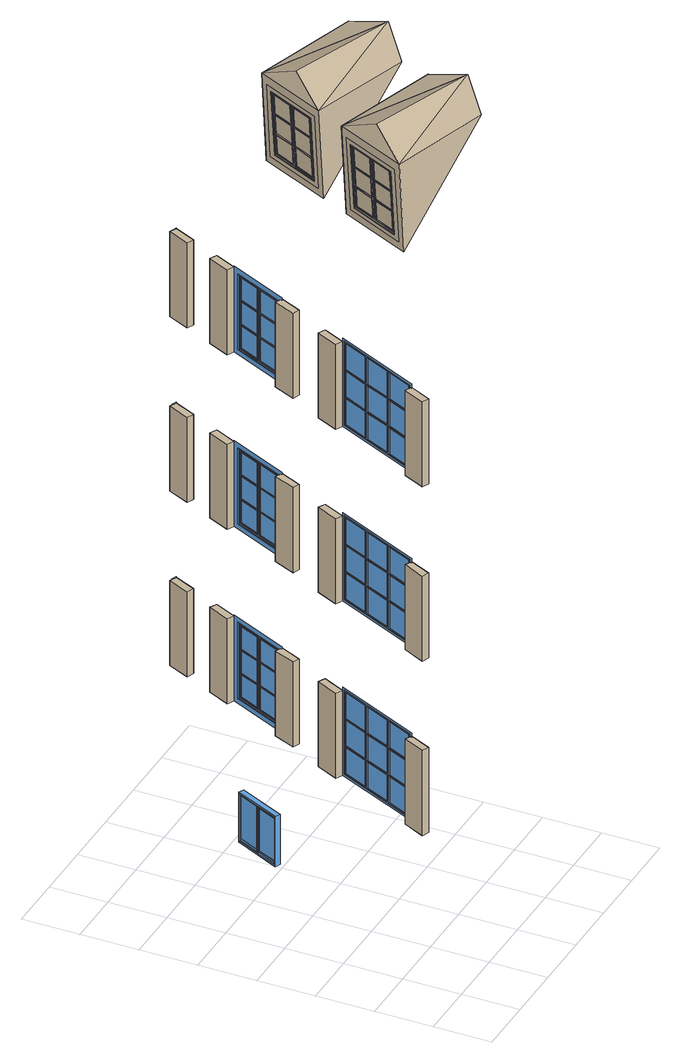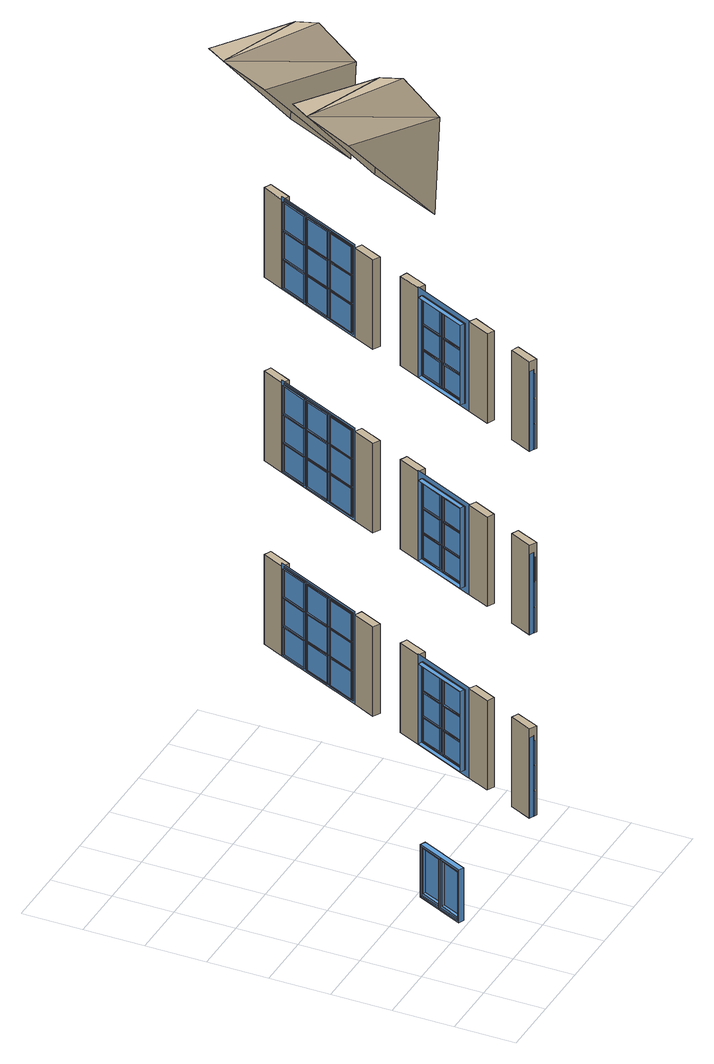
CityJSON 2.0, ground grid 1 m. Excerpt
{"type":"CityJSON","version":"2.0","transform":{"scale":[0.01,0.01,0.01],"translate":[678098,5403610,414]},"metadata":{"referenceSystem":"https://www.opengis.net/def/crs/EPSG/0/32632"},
"CityObjects":{
"building1":{"type":"Building","attributes":{"measuredHeight":18.85},"children":["building1-1","building1-2","building1-3","building1-4","building1-5","building1-6","building1-7","building1-8","building1-9","building1-10","building1-11","building1-12","building1-13","building1-14","building1-15","building1-16","building1-17"],"geometry":[{"type":"MultiSurface","lod":"3","boundaries":[[[0,1,2,3]],[[4,5,6,7]],[[8,9,10,11]],[[12,13,14,15]],[[16,17,18,19]],[[20,21,22,23]],[[24,25,26,27]],[[28,29,30,31]],[[32,33,34,35]],[[1,0,36,37]],[[5,4,38,39]],[[9,8,40,41]],[[13,12,42,43]],[[17,16,44,45]],[[21,20,46,47]],[[25,24,48,49]],[[29,28,50,51]],[[33,32,52,53]],[[1,54,55,2]],[[9,56,57,10]],[[5,58,59,6]],[[13,60,61,14]],[[21,62,63,22]],[[17,64,65,18]],[[25,66,67,26]],[[33,68,69,34]],[[29,70,71,30]],[[4,72,73,38]],[[8,74,75,40]],[[0,76,77,36]],[[16,78,79,44]],[[20,80,81,46]],[[12,82,83,42]],[[28,84,85,50]],[[32,86,87,52]],[[24,88,89,48]],[[76,0,3,90]],[[74,8,11,91]],[[72,4,7,92]],[[82,12,15,93]],[[80,20,23,94]],[[78,16,19,95]],[[88,24,27,96]],[[86,32,35,97]],[[84,28,31,98]],[[58,5,4,72]],[[9,8,74,56]],[[54,1,0,76]],[[64,17,16,78]],[[21,20,80,62]],[[60,13,12,82]],[[70,29,28,84]],[[33,32,86,68]],[[66,25,24,88]],[[58,5,39,99]],[[54,1,37,100]],[[56,9,41,101]],[[64,17,45,102]],[[60,13,43,103]],[[62,21,47,104]],[[70,29,51,105]],[[66,25,49,106]],[[68,33,53,107]],[[54,76,90,55]],[[58,72,92,59]],[[56,74,91,57]],[[60,82,93,61]],[[64,78,95,65]],[[62,80,94,63]],[[66,88,96,67]],[[70,84,98,71]],[[68,86,97,69]],[[76,54,100,77]],[[72,58,99,73]],[[74,56,101,75]],[[82,60,103,83]],[[78,64,102,79]],[[80,62,104,81]],[[88,66,106,89]],[[84,70,105,85]],[[86,68,107,87]],[[108,109,110,111]],[[112,113,114,115]],[[116,117,118,119]],[[120,121,122,123]],[[124,125,126,127]],[[128,129,130,131]],[[132,133,134,135]],[[136,137,138,139]],[[140,141,142,143]],[[109,108,144,145]],[[117,116,146,147]],[[113,112,148,149]],[[121,120,150,151]],[[129,128,152,153]],[[125,124,154,155]],[[133,132,156,157]],[[141,140,158,159]],[[137,136,160,161]],[[162,163,164,165],[166,167,168,169]],[[170,171,172,173],[174,175,176,177]],[[178,179,180,181],[182,183,184,185]],[[117,186,187,118]],[[113,188,189,114]],[[109,190,191,110]],[[129,192,193,130]],[[125,194,195,126]],[[121,196,197,122]],[[141,198,199,142]],[[137,200,201,138]],[[133,202,203,134]],[[108,204,205,144]],[[116,206,207,146]],[[112,208,209,148]],[[120,210,211,150]],[[128,212,213,152]],[[124,214,215,154]],[[132,216,217,156]],[[140,218,219,158]],[[136,220,221,160]],[[208,112,115,222]],[[204,108,111,223]],[[206,116,119,224]],[[214,124,127,225]],[[210,120,123,226]],[[212,128,131,227]],[[220,136,139,228]],[[216,132,135,229]],[[218,140,143,230]],[[188,113,112,208]],[[109,108,204,190]],[[186,117,116,206]],[[194,125,124,214]],[[121,120,210,196]],[[192,129,128,212]],[[200,137,136,220]],[[133,132,216,202]],[[198,141,140,218]],[[190,109,145,231]],[[188,113,149,232]],[[186,117,147,233]],[[196,121,151,234]],[[194,125,155,235]],[[192,129,153,236]],[[202,133,157,237]],[[200,137,161,238]],[[198,141,159,239]],[[169,168,167,166],[191,223,111,110],[224,119,118,187],[222,115,114,189],[240,241,242,243],[244,245,246,247],[248,249,250,251],[92,7,6,59],[90,3,2,55],[57,91,11,10]],[[177,176,175,174],[197,226,123,122],[227,131,130,193],[225,127,126,195],[252,253,254,255],[256,257,258,259],[260,261,262,263],[95,19,18,65],[93,15,14,61],[63,94,23,22]],[[185,184,183,182],[203,229,135,134],[230,143,142,199],[228,139,138,201],[264,265,266,267],[268,269,270,271],[272,273,274,275],[98,31,30,71],[96,27,26,67],[69,97,35,34]],[[186,206,224,187]],[[188,208,222,189]],[[190,204,223,191]],[[192,212,227,193]],[[194,214,225,195]],[[196,210,226,197]],[[198,218,230,199]],[[200,220,228,201]],[[202,216,229,203]],[[204,190,231,205]],[[208,188,232,209]],[[206,186,233,207]],[[210,196,234,211]],[[214,194,235,215]],[[212,192,236,213]],[[216,202,237,217]],[[220,200,238,221]],[[218,198,239,219]],[[276,277,242,241]],[[278,279,246,245]],[[280,281,251,250]],[[282,283,254,253]],[[284,285,258,257]],[[286,287,263,262]],[[288,289,266,265]],[[290,291,270,269]],[[292,293,275,274]],[[279,278,294,295]],[[281,280,296,297]],[[277,276,298,299]],[[285,284,300,301]],[[287,286,302,303]],[[283,282,304,305]],[[291,290,306,307]],[[293,292,308,309]],[[289,288,310,311]],[[281,312,248,251]],[[277,313,243,242]],[[279,314,247,246]],[[287,315,260,263]],[[283,316,255,254]],[[285,317,259,258]],[[293,318,272,275]],[[289,319,267,266]],[[291,320,271,270]],[[278,321,322,294]],[[276,323,324,298]],[[280,325,326,296]],[[284,327,328,300]],[[282,329,330,304]],[[286,331,332,302]],[[290,333,334,306]],[[288,335,336,310]],[[292,337,338,308]],[[321,278,245,244]],[[325,280,250,249]],[[323,276,241,240]],[[327,284,257,256]],[[331,286,262,261]],[[329,282,253,252]],[[333,290,269,268]],[[337,292,274,273]],[[335,288,265,264]],[[281,280,325,312]],[[313,277,276,323]],[[314,279,278,321]],[[287,286,331,315]],[[316,283,282,329]],[[317,285,284,327]],[[293,292,337,318]],[[319,289,288,335]],[[320,291,290,333]],[[314,279,295,339]],[[313,277,299,340]],[[312,281,297,341]],[[317,285,301,342]],[[316,283,305,343]],[[315,287,303,344]],[[320,291,307,345]],[[319,289,311,346]],[[318,293,309,347]],[[314,321,244,247]],[[313,323,240,243]],[[312,325,249,248]],[[317,327,256,259]],[[316,329,252,255]],[[315,331,261,260]],[[320,333,268,271]],[[319,335,264,267]],[[318,337,273,272]],[[323,313,340,324]],[[321,314,339,322]],[[325,312,341,326]],[[329,316,343,330]],[[327,317,342,328]],[[331,315,344,332]],[[335,319,346,336]],[[333,320,345,334]],[[337,318,347,338]],[[348,349,350,351]],[[352,353,354,355]],[[356,357,358,359]],[[349,348,360,361]],[[353,352,362,363]],[[357,356,364,365]],[[366,367,368,369]],[[370,371,372,373]],[[374,375,376,377]],[[378,379,380,381]],[[382,383,384,385]],[[386,387,388,389]],[[390,391,392,393]],[[394,395,396,397]],[[398,399,400,401]],[[371,370,402,403]],[[375,374,404,405]],[[367,366,406,407]],[[383,382,408,409]],[[387,386,410,411]],[[379,378,412,413]],[[395,394,414,415]],[[399,398,416,417]],[[391,390,418,419]],[[420,421,422,423]],[[424,425,426,427]],[[428,429,430,431]],[[432,433,434,435]],[[371,436,437,372]],[[367,438,439,368]],[[375,440,441,376]],[[383,442,443,384]],[[379,444,445,380]],[[387,446,447,388]],[[395,448,449,396]],[[391,450,451,392]],[[399,452,453,400]],[[374,454,455,404]],[[366,456,457,406]],[[370,458,459,402]],[[386,460,461,410]],[[378,462,463,412]],[[382,464,465,408]],[[398,466,467,416]],[[390,468,469,418]],[[394,470,471,414]],[[421,472,473,422]],[[429,474,475,430]],[[476,477,478,479],[439,480,369,368],[481,377,376,441],[482,373,372,437]],[[483,484,485,486],[445,487,381,380],[488,389,388,447],[489,385,384,443]],[[490,491,492,493],[451,494,393,392],[495,401,400,453],[496,397,396,449]],[[454,374,377,481]],[[456,366,369,480]],[[458,370,373,482]],[[460,386,389,488]],[[462,378,381,487]],[[464,382,385,489]],[[466,398,401,495]],[[468,390,393,494]],[[470,394,397,496]],[[367,366,456,438]],[[440,375,374,454]],[[436,371,370,458]],[[379,378,462,444]],[[446,387,386,460]],[[442,383,382,464]],[[391,390,468,450]],[[452,399,398,466]],[[448,395,394,470]],[[431,497,498,428]],[[436,371,403,499]],[[438,367,407,500]],[[440,375,405,501]],[[442,383,409,502]],[[444,379,413,503]],[[446,387,411,504]],[[448,395,415,505]],[[450,391,419,506]],[[452,399,417,507]],[[434,508,509,435],[428,498,474,429]],[[510,420,423,511]],[[433,512,508,434]],[[475,430,431,497]],[[421,420,510,472],[497,475,430,431]],[[349,513,514,350]],[[353,515,516,354]],[[357,517,518,358]],[[519,520,424,425],[422,473,521,522,523,524,511,423]],[[525,432,435,509]],[[348,526,527,360]],[[352,528,529,362]],[[356,530,531,364]],[[440,454,481,441]],[[436,458,482,437]],[[438,456,480,439]],[[446,460,488,447]],[[442,464,489,443]],[[444,462,487,445]],[[452,466,495,453]],[[448,470,496,449]],[[450,468,494,451]],[[427,532,520,424]],[[458,436,499,459]],[[456,438,500,457]],[[454,440,501,455]],[[464,442,502,465]],[[462,444,503,463]],[[460,446,504,461]],[[470,448,505,471]],[[468,450,506,469]],[[466,452,507,467]],[[524,521,473,511]],[[472,510,511,473]],[[533,534,521,524]],[[535,536,537,538]],[[539,540,541,542]],[[543,544,545,546]],[[547,548,549,550]],[[551,552,553,554]],[[555,556,557,558]],[[559,560,561,562]],[[563,564,565,566]],[[567,568,569,570]],[[571,532,427,426],[572,512,433,432,525,573,574,575]],[[497,475,474,498]],[[544,543,576,577]],[[540,539,578,579]],[[536,535,580,581]],[[556,555,582,583]],[[552,551,584,585]],[[548,547,586,587]],[[568,567,588,589]],[[564,563,590,591]],[[560,559,592,593]],[[526,348,351,594]],[[528,352,355,595]],[[530,356,359,596]],[[597,598,599,600]],[[513,349,348,526],[601,602,603,604],[476,479,478,477]],[[515,353,352,528],[605,606,607,608],[483,486,485,484]],[[517,357,356,530],[609,610,611,612],[490,493,492,491]],[[613,614,615,616],[351,350,514,594]],[[617,618,619,620],[355,354,516,595]],[[621,622,623,624],[359,358,518,596]],[[525,509,508,512]],[[572,625,626,573]],[[512,572,573,525]],[[513,349,361,627]],[[515,353,363,628]],[[517,357,365,629]],[[571,426,425,519]],[[540,630,631,541]],[[544,632,633,545]],[[536,634,635,537]],[[552,636,637,553]],[[556,638,639,557]],[[548,640,641,549]],[[564,642,643,565]],[[568,644,645,569]],[[560,646,647,561]],[[534,648,522,521]],[[543,649,650,576]],[[535,651,652,580]],[[539,653,654,578]],[[555,655,656,582]],[[547,657,658,586]],[[551,659,660,584]],[[567,661,662,588]],[[559,663,664,592]],[[563,665,666,590]],[[597,667,668,598]],[[598,668,669,599]],[[670,667,597,600]],[[601,604,603,602],[631,671,542,541],[672,538,537,635],[673,546,545,633]],[[605,608,607,606],[637,674,554,553],[675,550,549,641],[676,558,557,639]],[[609,612,611,610],[643,677,566,565],[678,562,561,647],[679,570,569,645]],[[651,535,538,672]],[[653,539,542,671]],[[649,543,546,673]],[[657,547,550,675]],[[659,551,554,674]],[[655,555,558,676]],[[663,559,562,678]],[[665,563,566,677]],[[661,567,570,679]],[[572,575,680,625]],[[540,539,653,630]],[[634,536,535,651]],[[632,544,543,649]],[[552,551,659,636]],[[640,548,547,657]],[[638,556,555,655]],[[564,563,665,642]],[[646,560,559,663]],[[644,568,567,661]],[[681,533,524,523]],[[632,544,577,682]],[[630,540,579,683]],[[634,536,581,684]],[[638,556,583,685]],[[636,552,585,686]],[[640,548,587,687]],[[644,568,589,688]],[[642,564,591,689]],[[646,560,593,690]],[[648,534,533,681],[667,668,598,597]],[[669,599,600,670,691,626,625,680]],[[574,573,626,691]],[[630,653,671,631]],[[634,651,672,635]],[[632,649,673,633]],[[636,659,674,637]],[[640,657,675,641]],[[638,655,676,639]],[[642,665,677,643]],[[646,663,678,647]],[[644,661,679,645]],[[648,681,523,522]],[[649,632,682,650]],[[653,630,683,654]],[[651,634,684,652]],[[655,638,685,656]],[[659,636,686,660]],[[657,640,687,658]],[[661,644,688,662]],[[665,642,689,666]],[[663,646,690,664]],[[513,526,594,514]],[[515,528,595,516]],[[517,530,596,518]],[[669,668,667,670]],[[519,520,532,571]],[[575,574,691,670,669,680]],[[526,513,627,527]],[[528,515,628,529]],[[530,517,629,531]],[[692,693,694,695]],[[696,697,698,699]],[[700,701,702,703]],[[693,692,704,705]],[[697,696,706,707]],[[701,700,708,709]],[[710,711,712,713]],[[714,715,716,717]],[[718,719,720,721]],[[711,710,722,723]],[[724,725,726,727]],[[728,729,730,731]],[[732,733,734,735]],[[736,737,738,739]],[[740,741,742,743]],[[744,745,746,747]]],"semantics":{"surfaces":[{"type":"Window"}],"values":[0,0,0,0,0,0,0,0,0,0,0,0,0,0,0,0,0,0,0,0,0,0,0,0,0,0,0,0,0,0,0,0,0,0,0,0,0,0,0,0,0,0,0,0,0,0,0,0,0,0,0,0,0,0,0,0,0,0,0,0,0,0,0,0,0,0,0,0,0,0,0,0,0,0,0,0,0,0,0,0,0,0,0,0,0,0,0,0,0,0,0,0,0,0,0,0,0,0,0,0,0,0,0,0,0,0,0,0,0,0,0,0,0,0,0,0,0,0,0,0,0,0,0,0,0,0,0,0,0,0,0,0,0,0,0,0,0,0,0,0,0,0,0,0,0,0,0,0,0,0,0,0,0,0,0,0,0,0,0,0,0,0,0,0,0,0,0,0,0,0,0,0,0,0,0,0,0,0,0,0,0,0,0,0,0,0,0,0,0,0,0,0,0,0,0,0,0,0,0,0,0,0,0,0,0,0,0,0,0,0,0,0,0,0,0,0,0,0,0,0,0,0,0,0,0,0,0,0,0,0,0,0,0,0,0,0,0,0,0,0,0,0,0,0,0,0,0,0,0,0,0,0,0,0,0,0,0,0,0,0,0,0,0,0,0,0,0,0,0,0,0,0,0,0,0,0,0,0,0,0,0,0,0,0,0,0,0,0,0,0,0,0,0,0,0,0,0,0,0,0,0,0,0,0,0,0,0,0,0,0,0,0,0,0,0,0,0,0,0,0,0,0,0,0,0,0,0,0,0,0,0,0,0,0,0,0,0,0,0,0,0,0,0,0,0,0,0,0,0,0,0,0,0,0,0,0,0,0,0,0,0,0,0,0,0,0,0,0,0,0,0,0,0,0,0,0,0,0,0,0,0,0,0,0,0,0,0,0,0,0,0,0,0,0,0,0,0,0,0,0,0,0,0,0,0,0,0,0,0,0,0,0,0,0,0,0,0,0,0,0,0,0,0,0,0,0,0,0,0,0,0,0,0,0,0,0,0,0,0,0,0,0,0,0,0,0,0,0,0,0,0,0,0,0,0,0,0,0,0,0,0,0,0,0,0,0,0,0,0,0,0,0,0,0,0,0,0,0,0,0,0,0,0,0,0,0,0,0,0,0,0,0,0,0,0,0,0,0,0,0,0]}}]},
"building1-1":{"type":"BuildingInstallation","attributes":{"materialClass":"Wood","materialName":"PaintedWood","materialUncertainty":0.3},"parents":["building1"],"geometry":[{"type":"MultiSurface","lod":"3","boundaries":[[[165,748,749,750]],[[750,751,752,165]],[[748,753,754,749]],[[749,754,751,750]],[[753,752,751,754]],[[165,752,753,748]]]}]},
"building1-2":{"type":"BuildingInstallation","attributes":{"materialClass":"Wood","materialName":"PaintedWood","materialUncertainty":0.3},"parents":["building1"],"geometry":[{"type":"MultiSurface","lod":"3","boundaries":[[[181,755,756,757]],[[757,758,759,181]],[[755,760,761,756]],[[756,761,758,757]],[[760,759,758,761]],[[181,759,760,755]]]}]},
"building1-3":{"type":"BuildingInstallation","attributes":{"materialClass":"Wood","materialName":"PaintedWood","materialUncertainty":0.3},"parents":["building1"],"geometry":[{"type":"MultiSurface","lod":"3","boundaries":[[[173,762,763,764]],[[764,765,766,173]],[[762,767,768,763]],[[763,768,765,764]],[[767,766,765,768]],[[173,766,767,762]]]}]},
"building1-4":{"type":"BuildingInstallation","attributes":{"materialClass":"Wood","materialName":"PaintedWood","materialUncertainty":0.3},"parents":["building1"],"geometry":[{"type":"MultiSurface","lod":"3","boundaries":[[[769,770,771,164]],[[164,772,773,769]],[[770,774,775,771]],[[771,775,772,164]],[[774,773,772,775]],[[769,773,774,770]]]}]},
"building1-5":{"type":"BuildingInstallation","attributes":{"materialClass":"Wood","materialName":"PaintedWood","materialUncertainty":0.3},"parents":["building1"],"geometry":[{"type":"MultiSurface","lod":"3","boundaries":[[[776,777,778,180]],[[180,779,780,776]],[[777,781,782,778]],[[778,782,779,180]],[[781,780,779,782]],[[776,780,781,777]]]}]},
"building1-6":{"type":"BuildingInstallation","attributes":{"materialClass":"Wood","materialName":"PaintedWood","materialUncertainty":0.3},"parents":["building1"],"geometry":[{"type":"MultiSurface","lod":"3","boundaries":[[[783,784,785,172]],[[172,786,787,783]],[[784,788,789,785]],[[785,789,786,172]],[[788,787,786,789]],[[783,787,788,784]]]}]},
"building1-7":{"type":"BuildingInstallation","parents":["building1"],"geometry":[{"type":"MultiSurface","lod":"3","boundaries":[[[790,791,792]],[[793,794,792]],[[795,796,797,798],[799,800,801,802]],[[790,803,804]],[[805,806,799,802]],[[807,793,790,804],[798,797,796,795]],[[808,805,802,801]],[[809,808,801,800]],[[792,791,793]],[[790,793,791]],[[792,803,794]],[[794,793,807]],[[806,809,800,799]],[[792,803,790]],[[792,790,793]],[[808,809,806,805],[810,811,812,813],[814,815,816,817]],[[805,808,818,819]],[[806,805,819,820]],[[809,806,820,821]],[[808,809,821,818]],[[810,813,812,811],[822,823,824,825],[826,827,828,829],[830,831,832,833]],[[834,835,836,837]],[[838,839,840,841]],[[842,834,837,843]],[[839,844,845,840]],[[835,846,847,836]],[[848,849,850,851]],[[849,852,853,850]],[[854,848,851,855]],[[846,842,843,847]],[[852,854,855,853]],[[856,838,841,857]],[[844,856,857,845]],[[814,817,816,815],[858,859,860,861],[862,863,864,865],[866,867,868,869]],[[870,871,872,873]],[[871,874,875,872]],[[876,877,878,879]],[[880,876,879,881]],[[874,882,883,875]],[[884,885,886,887]],[[885,888,889,886]],[[888,890,891,889]],[[877,892,893,878]],[[892,880,881,893]],[[890,884,887,891]],[[882,870,873,883]],[[884,885,888,890]],[[870,871,874,882]],[[876,877,892,880]],[[882,874,859,858]],[[880,892,863,862]],[[870,882,858,861]],[[874,871,860,859]],[[885,884,869,868]],[[876,880,862,865]],[[877,876,865,864]],[[890,888,867,866]],[[892,877,864,863]],[[888,885,868,867]],[[884,890,866,869]],[[871,870,861,860]],[[846,842,834,835]],[[852,854,848,849]],[[856,838,839,844]],[[854,852,825,824]],[[852,849,822,825]],[[839,838,828,827]],[[842,846,833,832]],[[835,834,831,830]],[[834,842,832,831]],[[848,854,824,823]],[[856,844,826,829]],[[849,848,823,822]],[[844,839,827,826]],[[846,835,830,833]],[[838,856,829,828]]]}]},
"building1-8":{"type":"BuildingInstallation","attributes":{"materialClass":"Wood","materialName":"PaintedWood","materialUncertainty":0.3},"parents":["building1"],"geometry":[{"type":"MultiSurface","lod":"3","boundaries":[[[613,894,895,896]],[[896,897,898,613]],[[894,899,900,895]],[[895,900,897,896]],[[899,898,897,900]],[[613,898,899,894]]]}]},
"building1-9":{"type":"BuildingInstallation","attributes":{"materialClass":"Wood","materialName":"PaintedWood","materialUncertainty":0.3},"parents":["building1"],"geometry":[{"type":"MultiSurface","lod":"3","boundaries":[[[617,901,902,903]],[[903,904,905,617]],[[901,906,907,902]],[[902,907,904,903]],[[906,905,904,907]],[[617,905,906,901]]]}]},
"building1-10":{"type":"BuildingInstallation","attributes":{"materialClass":"Wood","materialName":"PaintedWood","materialUncertainty":0.3},"parents":["building1"],"geometry":[{"type":"MultiSurface","lod":"3","boundaries":[[[621,908,909,910]],[[910,911,912,621]],[[908,913,914,909]],[[909,914,911,910]],[[913,912,911,914]],[[621,912,913,908]]]}]},
"building1-11":{"type":"BuildingInstallation","attributes":{"materialClass":"Wood","materialName":"PaintedWood","materialUncertainty":0.3},"parents":["building1"],"geometry":[{"type":"MultiSurface","lod":"3","boundaries":[[[915,916,917,616]],[[616,918,919,915]],[[916,920,921,917]],[[917,921,918,616]],[[920,919,918,921]],[[915,919,920,916]]]}]},
"building1-12":{"type":"BuildingInstallation","attributes":{"materialClass":"Wood","materialName":"PaintedWood","materialUncertainty":0.3},"parents":["building1"],"geometry":[{"type":"MultiSurface","lod":"3","boundaries":[[[922,923,924,620]],[[620,925,926,922]],[[923,927,928,924]],[[924,928,925,620]],[[927,926,925,928]],[[922,926,927,923]]]}]},
"building1-13":{"type":"BuildingInstallation","attributes":{"materialClass":"Wood","materialName":"PaintedWood","materialUncertainty":0.3},"parents":["building1"],"geometry":[{"type":"MultiSurface","lod":"3","boundaries":[[[929,930,931,624]],[[624,932,933,929]],[[930,934,935,931]],[[931,935,932,624]],[[934,933,932,935]],[[929,933,934,930]]]}]},
"building1-14":{"type":"BuildingInstallation","parents":["building1"],"geometry":[{"type":"MultiSurface","lod":"3","boundaries":[[[936,937,938]],[[939,940,938]],[[941,942,943,944],[945,946,947,948]],[[936,949,950]],[[951,952,945,948]],[[953,939,936,950],[944,943,942,941]],[[954,951,948,947]],[[955,954,947,946]],[[938,937,939]],[[936,939,937]],[[938,949,940]],[[940,939,953]],[[952,955,946,945]],[[938,949,936]],[[938,936,939]],[[954,955,952,951],[956,957,958,959],[960,961,962,963]],[[951,954,964,965]],[[952,951,965,966]],[[955,952,966,967]],[[954,955,967,964]],[[956,959,958,957],[968,969,970,971],[972,973,974,975],[976,977,978,979]],[[980,981,982,983]],[[984,985,986,987]],[[988,980,983,989]],[[985,990,991,986]],[[981,992,993,982]],[[994,995,996,997]],[[995,998,999,996]],[[1000,994,997,1001]],[[992,988,989,993]],[[998,1000,1001,999]],[[1002,984,987,1003]],[[990,1002,1003,991]],[[960,963,962,961],[1004,1005,1006,1007],[1008,1009,1010,1011],[1012,1013,1014,1015]],[[1016,1017,1018,1019]],[[1017,1020,1021,1018]],[[1022,1023,1024,1025]],[[1026,1022,1025,1027]],[[1020,1028,1029,1021]],[[1030,1031,1032,1033]],[[1031,1034,1035,1032]],[[1034,1036,1037,1035]],[[1023,1038,1039,1024]],[[1038,1026,1027,1039]],[[1036,1030,1033,1037]],[[1028,1016,1019,1029]],[[1030,1031,1034,1036]],[[1016,1017,1020,1028]],[[1022,1023,1038,1026]],[[1028,1020,1005,1004]],[[1026,1038,1009,1008]],[[1016,1028,1004,1007]],[[1020,1017,1006,1005]],[[1031,1030,1015,1014]],[[1022,1026,1008,1011]],[[1023,1022,1011,1010]],[[1036,1034,1013,1012]],[[1038,1023,1010,1009]],[[1034,1031,1014,1013]],[[1030,1036,1012,1015]],[[1017,1016,1007,1006]],[[992,988,980,981]],[[998,1000,994,995]],[[1002,984,985,990]],[[1000,998,971,970]],[[998,995,968,971]],[[985,984,974,973]],[[988,992,979,978]],[[981,980,977,976]],[[980,988,978,977]],[[994,1000,970,969]],[[1002,990,972,975]],[[995,994,969,968]],[[990,985,973,972]],[[992,981,976,979]],[[984,1002,975,974]]]}]},
"building1-15":{"type":"BuildingInstallation","attributes":{"materialClass":"Wood","materialName":"PaintedWood","materialUncertainty":0.3},"parents":["building1"],"geometry":[{"type":"MultiSurface","lod":"3","boundaries":[[[1040,1041,1042,1043]],[[1043,1044,1045,1040]],[[1041,1046,1047,1042]],[[1042,1047,1044,1043]],[[1046,1045,1044,1047]],[[1040,1045,1046,1041]]]}]},
"building1-16":{"type":"BuildingInstallation","attributes":{"materialClass":"Wood","materialName":"PaintedWood","materialUncertainty":0.3},"parents":["building1"],"geometry":[{"type":"MultiSurface","lod":"3","boundaries":[[[1048,1049,1050,1051]],[[1051,1052,1053,1048]],[[1049,1054,1055,1050]],[[1050,1055,1052,1051]],[[1054,1053,1052,1055]],[[1048,1053,1054,1049]]]}]},
"building1-17":{"type":"BuildingInstallation","attributes":{"materialClass":"Wood","materialName":"PaintedWood","materialUncertainty":0.3},"parents":["building1"],"geometry":[{"type":"MultiSurface","lod":"3","boundaries":[[[1056,1057,1058,1059]],[[1059,1060,1061,1056]],[[1057,1062,1063,1058]],[[1058,1063,1060,1059]],[[1062,1061,1060,1063]],[[1056,1061,1062,1057]]]}]}
},
"vertices":[
[65,118,438],[65,118,390],[64,119,390],[64,119,438],[65,118,388],[65,118,339],[64,119,339],[64,119,388],[65,118,489],[65,118,440],[64,119,440],[64,119,489],[65,118,1078],[65,118,1030],[64,119,1030],[64,119,1078],[65,118,1028],[65,118,979],[64,119,979],[64,119,1028],[65,118,1129],[65,118,1080],[64,119,1080],[64,119,1129],[65,118,758],[65,118,710],[64,119,710],[64,119,758],[65,118,708],[65,118,659],[64,119,659],[64,119,708],[65,118,809],[65,118,760],[64,119,760],[64,119,809],[67,117,438],[67,117,390],[67,117,388],[67,117,339],[67,117,489],[67,117,440],[67,117,1078],[67,117,1030],[67,117,1028],[67,117,979],[67,117,1129],[67,117,1080],[67,117,758],[67,117,710],[67,117,708],[67,117,659],[67,117,809],[67,117,760],[86,162,390],[85,163,390],[86,162,440],[85,163,440],[86,162,339],[85,163,339],[86,162,1030],[85,163,1030],[86,162,1080],[85,163,1080],[86,162,979],[85,163,979],[86,162,710],[85,163,710],[86,162,760],[85,163,760],[86,162,659],[85,163,659],[86,162,388],[88,161,388],[86,162,489],[88,161,489],[86,162,438],[88,161,438],[86,162,1028],[88,161,1028],[86,162,1129],[88,161,1129],[86,162,1078],[88,161,1078],[86,162,708],[88,161,708],[86,162,809],[88,161,809],[86,162,758],[88,161,758],[85,163,438],[85,163,489],[85,163,388],[85,163,1078],[85,163,1129],[85,163,1028],[85,163,758],[85,163,809],[85,163,708],[88,161,339],[88,161,390],[88,161,440],[88,161,979],[88,161,1030],[88,161,1080],[88,161,659],[88,161,710],[88,161,760],[88,166,489],[88,166,440],[87,167,440],[87,167,489],[88,166,388],[88,166,339],[87,167,339],[87,167,388],[88,166,438],[88,166,390],[87,167,390],[87,167,438],[88,166,1129],[88,166,1080],[87,167,1080],[87,167,1129],[88,166,1028],[88,166,979],[87,167,979],[87,167,1028],[88,166,1078],[88,166,1030],[87,167,1030],[87,167,1078],[88,166,809],[88,166,760],[87,167,760],[87,167,809],[88,166,708],[88,166,659],[87,167,659],[87,167,708],[88,166,758],[88,166,710],[87,167,710],[87,167,758],[90,166,489],[90,166,440],[90,166,438],[90,166,390],[90,166,388],[90,166,339],[90,166,1129],[90,166,1080],[90,166,1078],[90,166,1030],[90,166,1028],[90,166,979],[90,166,809],[90,166,760],[90,166,758],[90,166,710],[90,166,708],[90,166,659],[62,113,495],[132,264,495],[132,264,333],[62,113,333],[131,261,337],[131,261,491],[63,117,491],[63,117,337],[62,113,1135],[132,264,1135],[132,264,973],[62,113,973],[131,261,977],[131,261,1131],[63,117,1131],[63,117,977],[62,113,815],[132,264,815],[132,264,653],[62,113,653],[131,261,657],[131,261,811],[63,117,811],[63,117,657],[108,210,390],[107,211,390],[108,210,339],[107,211,339],[108,210,440],[107,211,440],[108,210,1030],[107,211,1030],[108,210,979],[107,211,979],[108,210,1080],[107,211,1080],[108,210,710],[107,211,710],[108,210,659],[107,211,659],[108,210,760],[107,211,760],[108,210,489],[110,209,489],[108,210,438],[110,209,438],[108,210,388],[110,209,388],[108,210,1129],[110,209,1129],[108,210,1078],[110,209,1078],[108,210,1028],[110,209,1028],[108,210,809],[110,209,809],[108,210,758],[110,209,758],[108,210,708],[110,209,708],[107,211,388],[107,211,489],[107,211,438],[107,211,1028],[107,211,1129],[107,211,1078],[107,211,708],[107,211,809],[107,211,758],[110,209,440],[110,209,339],[110,209,390],[110,209,1080],[110,209,979],[110,209,1030],[110,209,760],[110,209,659],[110,209,710],[130,259,388],[109,215,388],[109,215,339],[130,259,339],[130,259,438],[109,215,438],[109,215,390],[130,259,390],[130,259,440],[130,259,489],[109,215,489],[109,215,440],[130,259,1028],[109,215,1028],[109,215,979],[130,259,979],[130,259,1078],[109,215,1078],[109,215,1030],[130,259,1030],[130,259,1080],[130,259,1129],[109,215,1129],[109,215,1080],[130,259,708],[109,215,708],[109,215,659],[130,259,659],[130,259,758],[109,215,758],[109,215,710],[130,259,710],[130,259,760],[130,259,809],[109,215,809],[109,215,760],[110,214,388],[110,214,339],[110,214,438],[110,214,390],[110,214,489],[110,214,440],[110,214,1028],[110,214,979],[110,214,1078],[110,214,1030],[110,214,1129],[110,214,1080],[110,214,708],[110,214,659],[110,214,758],[110,214,710],[110,214,809],[110,214,760],[112,214,438],[112,214,390],[112,214,489],[112,214,440],[112,214,388],[112,214,339],[112,214,1078],[112,214,1030],[112,214,1129],[112,214,1080],[112,214,1028],[112,214,979],[112,214,758],[112,214,710],[112,214,809],[112,214,760],[112,214,708],[112,214,659],[131,258,440],[131,258,339],[131,258,390],[131,258,1080],[131,258,979],[131,258,1030],[131,258,760],[131,258,659],[131,258,710],[131,258,438],[132,258,438],[131,258,388],[132,258,388],[131,258,489],[132,258,489],[131,258,1078],[132,258,1078],[131,258,1028],[132,258,1028],[131,258,1129],[132,258,1129],[131,258,758],[132,258,758],[131,258,708],[132,258,708],[131,258,809],[132,258,809],[132,258,390],[132,258,339],[132,258,440],[132,258,1030],[132,258,979],[132,258,1080],[132,258,710],[132,258,659],[132,258,760],[199,404,486],[199,404,346],[198,405,346],[198,405,486],[199,404,806],[199,404,666],[198,405,666],[198,405,806],[199,404,1125],[199,404,986],[198,405,986],[198,405,1125],[206,402,486],[206,402,346],[206,402,806],[206,402,666],[206,402,1125],[206,402,986],[202,408,481],[202,408,439],[201,409,439],[201,409,481],[202,408,393],[202,408,351],[201,409,351],[201,409,393],[202,408,437],[202,408,395],[201,409,395],[201,409,437],[202,408,801],[202,408,759],[201,409,759],[201,409,801],[202,408,713],[202,408,671],[201,409,671],[201,409,713],[202,408,757],[202,408,715],[201,409,715],[201,409,757],[202,408,1121],[202,408,1079],[201,409,1079],[201,409,1121],[202,408,1033],[202,408,991],[201,409,991],[201,409,1033],[202,408,1077],[202,408,1035],[201,409,1035],[201,409,1077],[204,408,393],[204,408,351],[204,408,437],[204,408,395],[204,408,481],[204,408,439],[204,408,713],[204,408,671],[204,408,757],[204,408,715],[204,408,801],[204,408,759],[204,408,1033],[204,408,991],[204,408,1077],[204,408,1035],[204,408,1121],[204,408,1079],[204,412,172],[204,412,86],[202,413,86],[202,413,172],[201,411,83],[201,411,175],[210,407,175],[210,407,83],[209,411,90],[209,411,168],[205,413,168],[205,413,90],[211,408,86],[211,408,172],[209,409,172],[209,409,86],[219,445,351],[218,445,351],[219,445,439],[218,445,439],[219,445,395],[218,445,395],[219,445,671],[218,445,671],[219,445,759],[218,445,759],[219,445,715],[218,445,715],[219,445,991],[218,445,991],[219,445,1079],[218,445,1079],[219,445,1035],[218,445,1035],[219,445,437],[221,444,437],[219,445,481],[221,444,481],[219,445,393],[221,444,393],[219,445,757],[221,444,757],[219,445,801],[221,444,801],[219,445,713],[221,444,713],[219,445,1077],[221,444,1077],[219,445,1121],[221,444,1121],[219,445,1033],[221,444,1033],[222,449,86],[219,450,86],[226,446,168],[221,448,168],[200,407,349],[200,407,483],[219,447,483],[219,447,349],[218,445,481],[218,445,437],[218,445,393],[200,407,669],[200,407,803],[219,447,803],[219,447,669],[218,445,801],[218,445,757],[218,445,713],[200,407,989],[200,407,1123],[219,447,1123],[219,447,989],[218,445,1121],[218,445,1077],[218,445,1033],[221,448,90],[226,446,90],[221,444,351],[221,444,439],[221,444,395],[221,444,671],[221,444,759],[221,444,715],[221,444,991],[221,444,1079],[221,444,1035],[226,447,172],[226,447,86],[222,449,172],[219,450,172],[229,446,172],[240,492,346],[239,493,346],[240,492,666],[239,493,666],[240,492,986],[239,493,986],[239,491,175],[239,491,83],[220,452,86],[238,490,86],[238,490,172],[220,452,172],[229,446,86],[240,492,486],[246,489,486],[240,492,806],[246,489,806],[240,492,1125],[246,489,1125],[248,487,83],[222,451,172],[222,451,86],[222,451,437],[222,451,395],[221,451,395],[221,451,437],[222,451,481],[222,451,439],[221,451,439],[221,451,481],[222,451,393],[222,451,351],[221,451,351],[221,451,393],[222,451,757],[222,451,715],[221,451,715],[221,451,757],[222,451,801],[222,451,759],[221,451,759],[221,451,801],[222,451,713],[222,451,671],[221,451,671],[221,451,713],[222,451,1077],[222,451,1035],[221,451,1035],[221,451,1077],[222,451,1121],[222,451,1079],[221,451,1079],[221,451,1121],[222,451,1033],[222,451,991],[221,451,991],[221,451,1033],[248,487,175],[229,447,172],[229,447,86],[247,485,86],[247,485,172],[224,450,393],[224,450,351],[224,450,481],[224,450,439],[224,450,437],[224,450,395],[224,450,713],[224,450,671],[224,450,801],[224,450,759],[224,450,757],[224,450,715],[224,450,1033],[224,450,991],[224,450,1121],[224,450,1079],[224,450,1077],[224,450,1035],[239,493,486],[239,493,806],[239,493,1125],[223,452,90],[223,452,168],[227,450,168],[227,450,90],[220,450,349],[239,490,349],[239,490,483],[220,450,483],[220,450,669],[239,490,669],[239,490,803],[220,450,803],[220,450,989],[239,490,989],[239,490,1123],[220,450,1123],[194,396,337],[194,396,495],[243,501,495],[243,501,337],[194,396,657],[194,396,815],[243,501,815],[243,501,657],[194,396,977],[194,396,1135],[243,501,1135],[243,501,977],[227,448,172],[227,448,86],[246,489,346],[246,489,666],[246,489,986],[239,487,439],[238,488,439],[239,487,351],[238,488,351],[239,487,395],[238,488,395],[239,487,759],[238,488,759],[239,487,671],[238,488,671],[239,487,715],[238,488,715],[239,487,1079],[238,488,1079],[239,487,991],[238,488,991],[239,487,1035],[238,488,1035],[240,489,86],[239,487,393],[241,487,393],[239,487,437],[241,487,437],[239,487,481],[241,487,481],[239,487,713],[241,487,713],[239,487,757],[241,487,757],[239,487,801],[241,487,801],[239,487,1033],[241,487,1033],[239,487,1077],[241,487,1077],[239,487,1121],[241,487,1121],[240,488,90],[240,488,168],[245,486,168],[245,486,90],[238,488,481],[238,488,437],[238,488,393],[238,488,801],[238,488,757],[238,488,713],[238,488,1121],[238,488,1077],[238,488,1033],[245,486,172],[240,489,172],[241,487,351],[241,487,439],[241,487,395],[241,487,671],[241,487,759],[241,487,715],[241,487,991],[241,487,1079],[241,487,1035],[245,486,86],[307,636,806],[307,636,666],[306,636,666],[306,636,806],[307,636,1125],[307,636,986],[306,636,986],[306,636,1125],[307,636,486],[307,636,346],[306,636,346],[306,636,486],[314,633,806],[314,633,666],[314,633,1125],[314,633,986],[314,633,486],[314,633,346],[310,639,801],[310,639,759],[309,640,759],[309,640,801],[310,639,671],[310,639,713],[312,639,713],[312,639,671],[310,639,715],[310,639,757],[312,639,757],[312,639,715],[312,639,801],[312,639,759],[310,639,991],[310,639,1033],[312,639,1033],[312,639,991],[310,639,1035],[310,639,1077],[312,639,1077],[312,639,1035],[310,639,1079],[310,639,1121],[312,639,1121],[312,639,1079],[310,639,351],[310,639,393],[312,639,393],[312,639,351],[310,639,395],[310,639,437],[312,639,437],[312,639,395],[310,639,439],[310,639,481],[312,639,481],[312,639,439],
[62,113,489],[44,76,489],[44,76,333],[32,81,333],[50,119,333],[50,119,489],[32,81,489],
[62,113,809],[44,76,809],[44,76,653],[32,81,653],[50,119,653],[50,119,809],[32,81,809],
[62,113,1129],[44,76,1129],[44,76,973],[32,81,973],[50,119,973],[50,119,1129],[32,81,1129],
[150,302,333],[150,302,489],[132,264,489],[120,270,333],[138,308,333],[138,308,489],[120,270,489],
[150,302,653],[150,302,809],[132,264,809],[120,270,653],[138,308,653],[138,308,809],[120,270,809],
[150,302,973],[150,302,1129],[132,264,1129],[120,270,973],[138,308,973],[138,308,1129],[120,270,1129],
[180,289,1489],[159,219,1525],[327,144,1537],[121,163,1489],[270,94,1511],[134,170,1337],[127,174,1473],[176,279,1473],[184,275,1337],[131,182,1465],[138,179,1345],[179,267,1345],[172,270,1465],[336,216,1512],[189,285,1324],[173,270,1465],[132,182,1465],[130,159,1324],[180,267,1345],[139,179,1345],[160,224,1348],[179,264,1348],[172,267,1463],[154,227,1463],[140,182,1348],[159,221,1348],[153,224,1463],[134,184,1463],[187,263,1347],[180,266,1467],[139,179,1467],[146,176,1347],[174,264,1425],[172,265,1461],[155,229,1461],[157,228,1425],[174,264,1423],[157,228,1423],[159,227,1387],[176,263,1387],[176,263,1386],[159,227,1386],[161,226,1349],[178,262,1349],[160,226,1386],[177,263,1386],[179,262,1386],[162,225,1386],[160,226,1388],[158,227,1424],[160,226,1424],[162,225,1388],[162,225,1350],[164,224,1350],[175,264,1424],[177,263,1424],[179,262,1350],[181,261,1350],[173,265,1461],[175,264,1425],[177,263,1426],[175,264,1462],[158,227,1425],[159,226,1426],[156,228,1461],[157,227,1462],[177,263,1388],[179,262,1388],[154,222,1425],[152,222,1461],[135,186,1461],[137,185,1425],[154,222,1423],[137,185,1423],[139,184,1387],[156,221,1387],[156,221,1386],[139,184,1386],[141,183,1349],[158,220,1349],[138,185,1425],[136,186,1461],[138,185,1462],[140,184,1426],[153,222,1461],[155,221,1462],[157,220,1388],[140,184,1388],[142,183,1388],[159,219,1388],[155,221,1424],[157,220,1424],[155,221,1425],[157,220,1426],[159,219,1350],[142,183,1350],[144,182,1350],[161,218,1350],[140,184,1386],[142,183,1386],[157,220,1386],[159,219,1386],[138,185,1424],[140,184,1424],
[194,396,493],[177,359,493],[177,359,337],[165,364,337],[182,402,337],[182,402,493],[165,364,493],
[194,396,813],[177,359,813],[177,359,657],[165,364,657],[182,402,657],[182,402,813],[165,364,813],
[194,396,1133],[177,359,1133],[177,359,977],[165,364,977],[182,402,977],[182,402,1133],[165,364,1133],
[261,539,337],[261,539,493],[243,501,493],[231,507,337],[249,545,337],[249,545,493],[231,507,493],
[261,539,657],[261,539,813],[243,501,813],[231,507,657],[249,545,657],[249,545,813],[231,507,813],
[261,539,977],[261,539,1133],[243,501,1133],[231,507,977],[249,545,977],[249,545,1133],[231,507,1133],
[261,463,1489],[240,394,1525],[408,318,1537],[203,338,1489],[351,268,1511],[216,345,1337],[208,348,1473],[258,453,1473],[265,450,1337],[213,357,1465],[220,354,1345],[261,441,1345],[254,444,1465],[418,390,1512],[270,459,1324],[255,444,1465],[214,356,1465],[212,334,1324],[262,441,1345],[221,353,1345],[242,398,1348],[260,438,1348],[254,441,1463],[235,401,1463],[222,356,1348],[240,396,1348],[234,399,1463],[215,359,1463],[269,438,1347],[262,441,1467],[221,353,1467],[227,350,1347],[255,439,1425],[253,439,1461],[236,403,1461],[238,402,1425],[255,438,1423],[238,402,1423],[240,401,1387],[257,438,1387],[257,438,1386],[240,401,1386],[242,400,1349],[259,437,1349],[241,401,1386],[258,437,1386],[260,436,1386],[243,400,1386],[241,401,1388],[239,402,1424],[241,401,1424],[243,400,1388],[243,400,1350],[245,399,1350],[256,438,1424],[258,437,1424],[260,436,1350],[262,435,1350],[254,439,1461],[256,438,1425],[258,437,1426],[256,438,1462],[239,402,1425],[241,401,1426],[237,403,1461],[239,402,1462],[258,437,1388],[260,436,1388],[235,396,1425],[233,397,1461],[216,361,1461],[218,360,1425],[235,396,1423],[218,360,1423],[220,359,1387],[237,395,1387],[238,395,1386],[220,359,1386],[222,358,1349],[240,394,1349],[219,359,1425],[217,360,1461],[219,359,1462],[221,358,1426],[234,396,1461],[236,396,1462],[238,395,1388],[221,358,1388],[223,357,1388],[240,394,1388],[236,396,1424],[238,395,1424],[236,396,1425],[238,395,1426],[241,394,1350],[223,357,1350],[225,356,1350],[242,393,1350],[221,358,1386],[223,357,1386],[239,395,1386],[240,394,1386],[219,359,1424],[221,358,1424],
[302,627,337],[302,627,493],[285,590,493],[285,590,337],[273,595,337],[290,633,337],[290,633,493],[273,595,493],
[302,627,657],[302,627,813],[285,590,813],[285,590,657],[273,595,657],[290,633,657],[290,633,813],[273,595,813],
[302,627,977],[302,627,1133],[285,590,1133],[285,590,977],[273,595,977],[290,633,977],[290,633,1133],[273,595,1133]
]}
